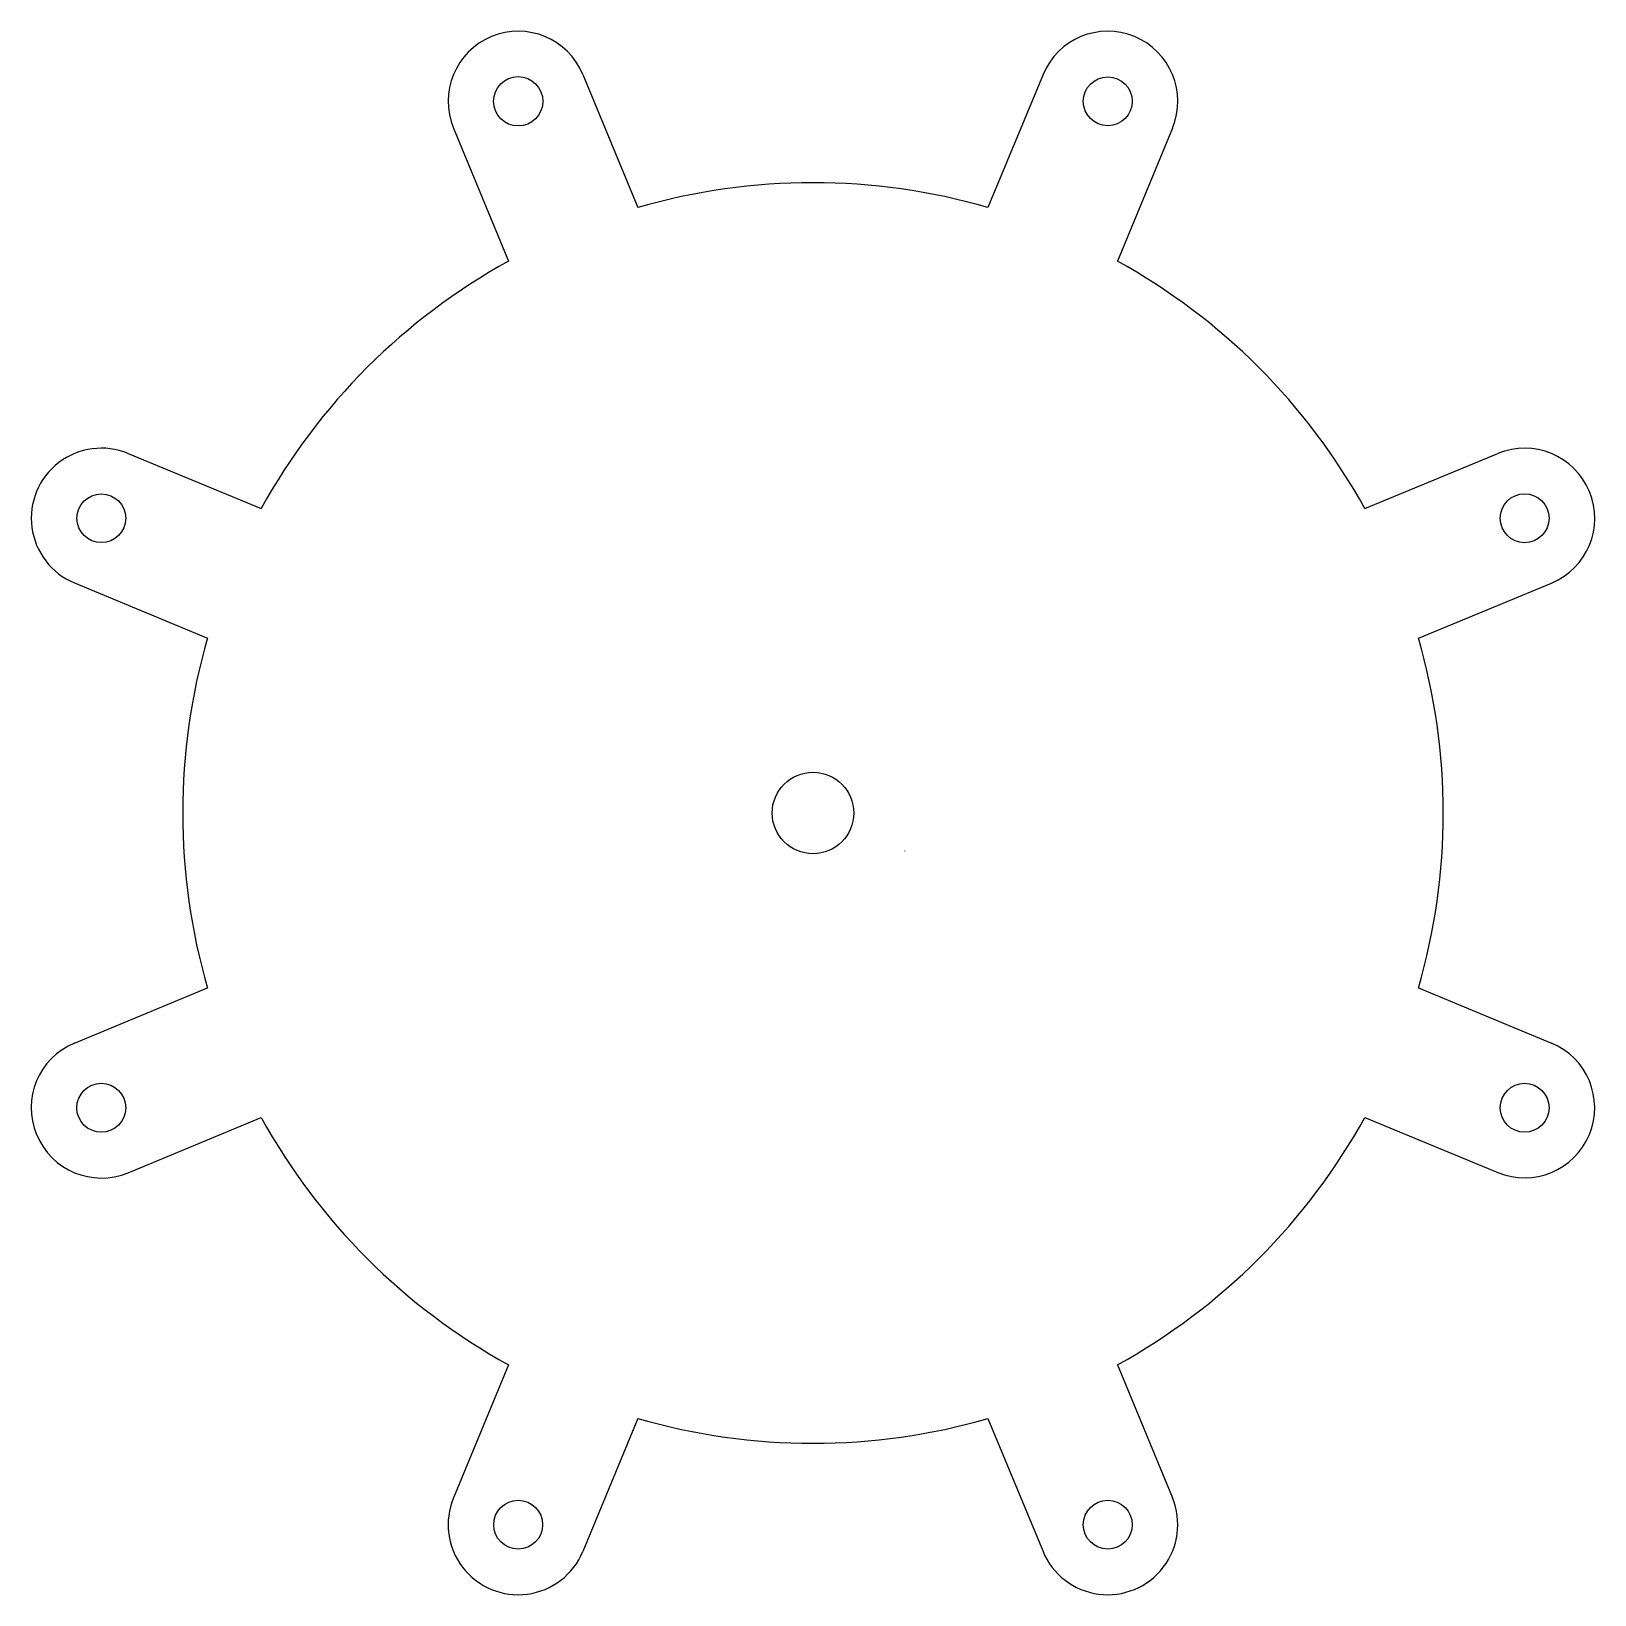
# Model space of a CAD drawing. Extents: x -8.4 to 8.4, y -8.4 to 8.4.
import ezdxf

# ---------------------------------------------------------------- set-up
doc = ezdxf.new("R2010")
doc.units = 0
doc.layers.add('VISIBLE', color=7, linetype='CONTINUOUS')

msp = doc.modelspace()

# ---------------------------------------------------------------- linework, layer by layer
at = {"layer": 'VISIBLE'}
for p, q in [((-2.464, 7.909), (-1.874, 6.485)), ((2.464, 7.909), (1.874, 6.485)), ((-3.85, 7.335), (-3.26, 5.911)), ((3.85, 7.335), (3.26, 5.911)), ((-7.335, 3.85), (-5.911, 3.26)), ((5.911, 3.26), (7.335, 3.85)), ((8.316, 3.443), (8.315, 3.444)), ((-7.909, 2.464), (-6.485, 1.874)), ((6.485, 1.873), (7.91, 2.463)), ((0.98, -0.406), (0.981, -0.407)), ((0.98, -0.406), (0.982, -0.407)), ((0.981, -0.407), (0.982, -0.407)), ((-7.909, -2.464), (-6.485, -1.874)), ((6.485, -1.874), (7.909, -2.464)), ((-7.334, -3.852), (-5.91, -3.261)), ((5.911, -3.26), (7.335, -3.85)), ((-8.315, -3.444), (-8.314, -3.446)), ((-8.314, -3.446), (-8.314, -3.446)), ((-3.26, -5.911), (-3.85, -7.335)), ((3.26, -5.911), (3.85, -7.335)), ((-1.874, -6.485), (-2.464, -7.909)), ((1.874, -6.485), (2.464, -7.909))]:
    msp.add_line(p, q, dxfattribs=at)
for centre, radius in [((-3.157, 7.622), 0.264), ((3.157, 7.622), 0.262), ((-7.622, 3.157), 0.261), ((7.622, 3.157), 0.262), ((0, 0), 0.437), ((-7.622, -3.157), 0.262), ((7.622, -3.157), 0.262), ((-3.157, -7.622), 0.262), ((3.157, -7.622), 0.262)]:
    msp.add_circle(centre, radius, dxfattribs=at)
for centre, radius, start, end in [((-3.157, 7.622), 0.75, 22.5, 202.5), ((3.157, 7.622), 0.75, 337.5, 157.5), ((0, 0), 6.75, 73.8794, 106.1206), ((0, 0), 6.75, 118.8794, 151.1206), ((0, 0), 6.75, 28.8794, 61.1206), ((-7.622, 3.157), 0.75, 67.5, 247.5), ((7.622, 3.157), 0.75, 22.5, 112.5), ((7.623, 3.156), 0.75, 292.5, 22.4889), ((0, 0), 6.75, 163.8794, 196.1206), ((0, 0), 6.75, 343.8794, 16.107), ((-7.622, -3.157), 0.75, 112.5, 202.5), ((7.622, -3.157), 0.75, 247.5, 67.5), ((0, 0), 6.75, 208.893, 241.1206), ((0, 0), 6.75, 298.8794, 331.1206), ((-7.621, -3.159), 0.75, 202.5111, 292.5), ((0, 0), 6.75, 253.8794, 286.1206), ((-3.157, -7.622), 0.75, 157.5, 337.5), ((3.157, -7.622), 0.75, 202.5, 22.5)]:
    msp.add_arc(centre, radius, start, end, dxfattribs=at)

doc.saveas('drawing.dxf')
